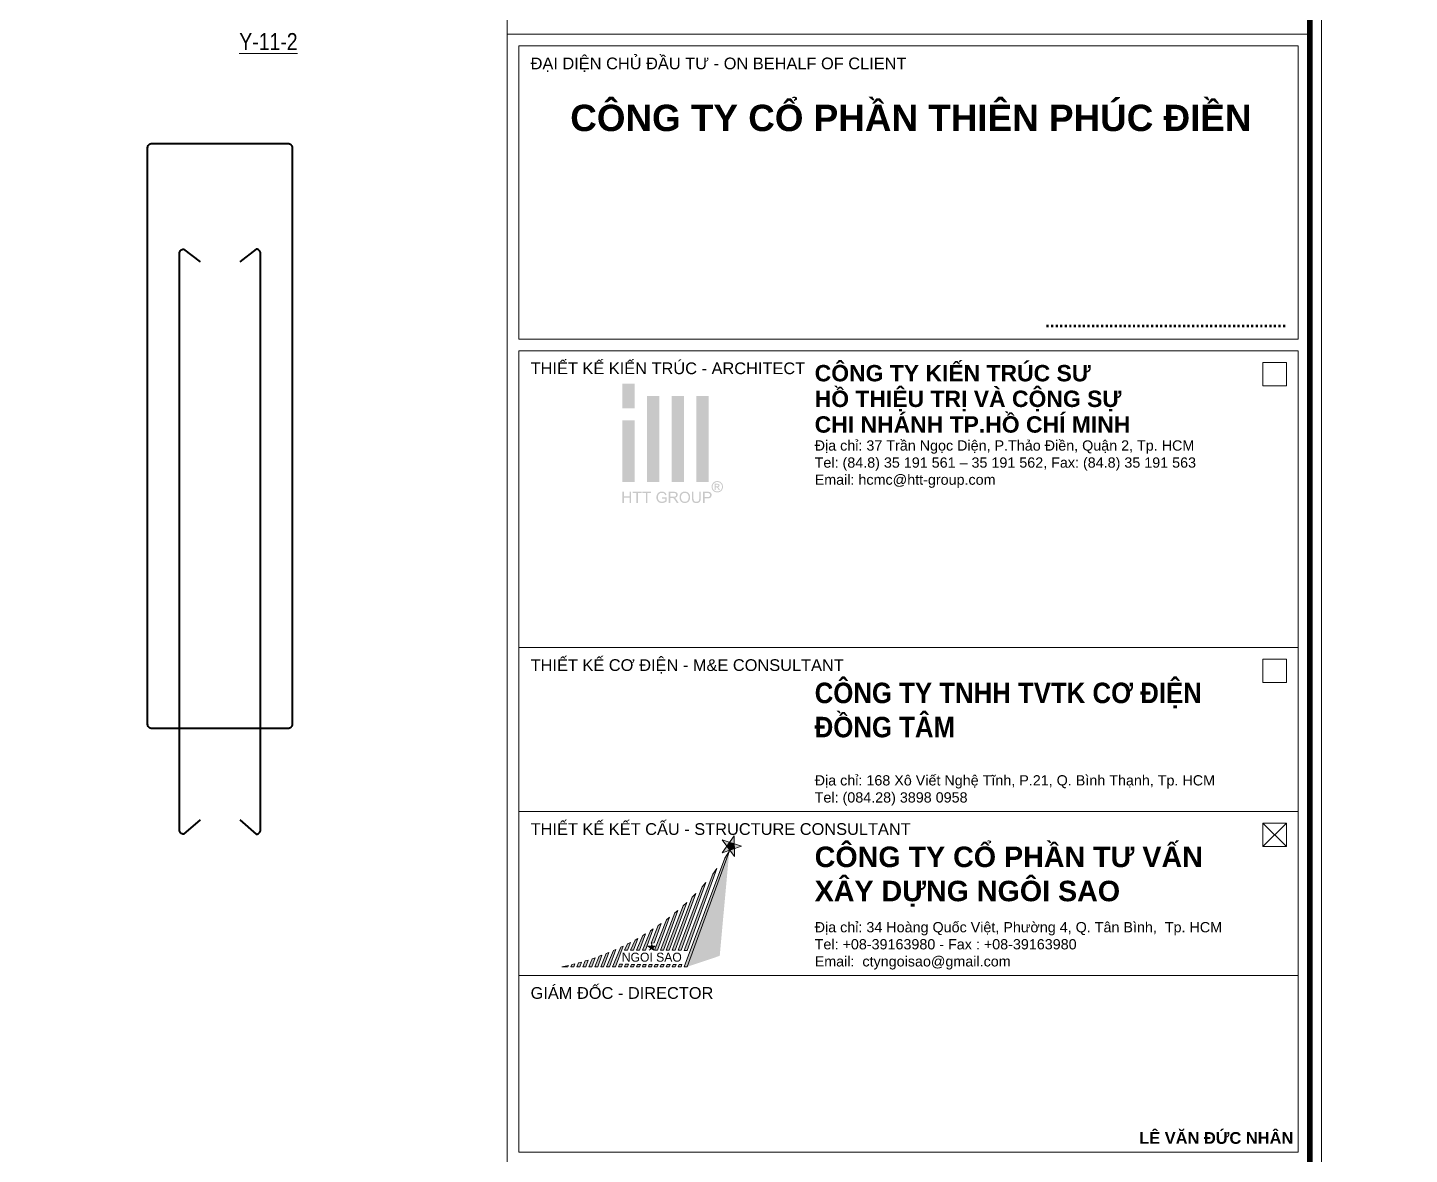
# Model space of a CAD drawing. Header units: millimetres. Extents: x 3014920 to 3563667, y -1638653 to -1356471.
# Drawn here: x 3165103 to 3171218, y -1615076 to -1610087 of the extents above; entities that cross this region are included whole.
import ezdxf
from ezdxf.enums import TextEntityAlignment as Align
from ezdxf.xclip import XClip

# ---------------------------------------------------------------- set-up
doc = ezdxf.new("R2010")
doc.units = ezdxf.units.MM
doc.header["$MEASUREMENT"] = 0
doc.header["$XCLIPFRAME"] = 0
doc.header["$PDMODE"] = 2
doc.linetypes.add('HIDDEN', pattern=[0.375, 0.25, -0.125])
doc.layers.get('0').update_dxf_attribs({"lineweight": 9})
doc.layers.get('Defpoints').update_dxf_attribs({"color": 10, "lineweight": 0})
for name, color, linetype, lineweight in [('CDAI', 21, 'Continuous', 40), ('CTHEP', 50, 'Continuous', 50), ('DBAO', 90, 'Continuous', 13), ('DGIONG', 130, 'Continuous', 13), ('KTH', 154, 'Continuous', 9), ('Net khuat', 8, 'HIDDEN', 13), ('TEXT', 7, 'Continuous', 15)]:
    doc.layers.add(name, color=color, linetype=linetype, lineweight=lineweight)
doc.layers.add('CHG_XX_Khung ten$0$A1 BORDER$0$DGIONG', color=7, linetype='Continuous', lineweight=13, true_color=0x29ffff)
doc.layers.add('CHG_XX_Khung ten$0$A1 BORDER$0$STICK', color=7, linetype='Continuous', lineweight=9, true_color=0xe60000)
doc.styles.add('CHG_XX_Khung ten$0$A1 BORDER$0$ARIAL', font='arial.ttf')
doc.styles.add('CHG_XX_Khung ten$0$A1 BORDER$0$Arial - Bold', font='arialbd.ttf', dxfattribs={"height": 2.5})
doc.styles.add('CHG_XX_Khung ten$0$A1 BORDER$0$Star-AvoBold', font='VAVOB_0.TTF')
doc.styles.add('CHG_XX_Khung ten$0$A1 BORDER$0$Title Block DD$0$ARIAL', font='arial.ttf')
doc.styles.add('CHG_XX_Khung ten$0$A1 BORDER$0$Title Block DD$0$Arial - Bold', font='arialbd.ttf', dxfattribs={"height": 2.5})
doc.styles.add('CHG_XX_Khung ten$0$Arial - Bold', font='arialbd.ttf')
doc.styles.add('CHG_XX_Khung ten$0$title block pccc$0$ARIAL', font='arial.ttf')
doc.styles.add('TTP-HelCon', font='VHELVCN_0.TTF')
doc.dimstyles.new('TTP-25', dxfattribs={"dimscale": 25, "dimtxt": 2.5, "dimasz": 1, "dimexe": 1, "dimexo": 1, "dimgap": 0.09, "dimtad": 0, "dimdec": 4, "dimrnd": 1, "dimzin": 9, "dimdsep": 46, "dimtxsty": 'TTP-HelCon', "dimblk": 'ARCHTICK', "dimcen": 0.09, "dimdle": 1.5, "dimclrd": 256, "dimclre": 256, "dimclrt": 7, "dimadec": 0, "dimazin": 0, "dimtfac": 1, "dimtdec": 4, "dimtmove": 0, "dimatfit": 3, "dimldrblk": 'ARCHTICK', "dimfxl": 1, "dimtvp": 1, "dimtolj": 1, "dimtzin": 0, "dimarcsym": 0})

# ---------------------------------------------------------------- blocks, each defined once
blk = doc.blocks.new('_ArchTick')
at = {"color": 0, "linetype": 'ByBlock', "const_width": 0.15}
blk.add_lwpolyline([(-0.5, -0.5), (0.5, 0.5)], dxfattribs=at)
blk = doc.blocks.new('*D828')
at = {"layer": 'Defpoints', "color": 0, "transparency": 16777216}
for p in [(11550, -550), (14250, -550), (14250, -747.1)]:
    blk.add_point(p, dxfattribs=at)
at = {"layer": 'KTH', "lineweight": -2, "transparency": 16777216}
for p, q in [((11550, -575), (11550, -772.1)), ((14250, -575), (14250, -772.1)), ((11512.5, -747.1), (14287.5, -747.1))]:
    blk.add_line(p, q, dxfattribs=at)
at = {"layer": 'KTH', "lineweight": -2, "transparency": 16777216, "xscale": 25, "yscale": 25, "zscale": 25, "rotation": 180}
blk.add_blockref('_ArchTick', (11550, -747.1), dxfattribs=at)
at = {"layer": 'KTH', "lineweight": -2, "transparency": 16777216, "xscale": 25, "yscale": 25, "zscale": 25}
blk.add_blockref('_ArchTick', (14250, -747.1), dxfattribs=at)
at = {"layer": 'KTH', "color": 7, "transparency": 16777216, "insert": (12900, -677.2), "char_height": 62.5, "attachment_point": 5, "style": 'TTP-HelCon'}
blk.add_mtext('\\A1;4Þ14a300-3', dxfattribs=at)
blk = doc.blocks.new('*D834')
at = {"layer": 'Defpoints', "color": 0, "transparency": 16777216}
for p in [(11550, -2200), (14250, -2200), (11550, -2501)]:
    blk.add_point(p, dxfattribs=at)
at = {"layer": 'KTH', "lineweight": -2, "transparency": 16777216}
for p, q in [((11550, -2225), (11550, -2526)), ((14250, -2225), (14250, -2526)), ((14287.5, -2501), (11512.5, -2501))]:
    blk.add_line(p, q, dxfattribs=at)
at = {"layer": 'KTH', "lineweight": -2, "transparency": 16777216, "xscale": 25, "yscale": 25, "zscale": 25, "rotation": 180}
blk.add_blockref('_ArchTick', (11550, -2501), dxfattribs=at)
at = {"layer": 'KTH', "lineweight": -2, "transparency": 16777216, "xscale": 25, "yscale": 25, "zscale": 25}
blk.add_blockref('_ArchTick', (14250, -2501), dxfattribs=at)
at = {"layer": 'KTH', "color": 7, "transparency": 16777216, "insert": (12900, -2437.2), "char_height": 62.5, "attachment_point": 5, "style": 'TTP-HelCon'}
blk.add_mtext('\\A1;2700', dxfattribs=at)
blk = doc.blocks.new('*D836')
at = {"layer": 'Defpoints', "color": 0, "transparency": 16777216}
for p in [(10450, 574), (10450, 300), (15950, 300)]:
    blk.add_point(p, dxfattribs=at)
at = {"layer": 'KTH', "lineweight": -2, "transparency": 16777216}
for p, q in [((15987.5, 574), (10412.5, 574)), ((10450, 325), (10450, 599)), ((15950, 325), (15950, 599))]:
    blk.add_line(p, q, dxfattribs=at)
at = {"layer": 'KTH', "lineweight": -2, "transparency": 16777216, "xscale": 25, "yscale": 25, "zscale": 25, "rotation": 180}
blk.add_blockref('_ArchTick', (10450, 574), dxfattribs=at)
at = {"layer": 'KTH', "lineweight": -2, "transparency": 16777216, "xscale": 25, "yscale": 25, "zscale": 25}
blk.add_blockref('_ArchTick', (15950, 574), dxfattribs=at)
at = {"layer": 'KTH', "color": 7, "transparency": 16777216, "insert": (13200, 637.8), "char_height": 62.5, "attachment_point": 5, "style": 'TTP-HelCon'}
blk.add_mtext('\\A1;5500', dxfattribs=at)
blk = doc.blocks.new('*D838')
at = {"layer": 'Defpoints', "color": 0, "transparency": 16777216}
for p in [(6700, -2501), (17150, -2501), (17150, -2701)]:
    blk.add_point(p, dxfattribs=at)
at = {"layer": 'KTH', "lineweight": -2, "transparency": 16777216}
for p, q in [((6700, -2526), (6700, -2726)), ((17150, -2526), (17150, -2726)), ((6662.5, -2701), (17187.5, -2701))]:
    blk.add_line(p, q, dxfattribs=at)
at = {"layer": 'KTH', "lineweight": -2, "transparency": 16777216, "xscale": 25, "yscale": 25, "zscale": 25, "rotation": 180}
blk.add_blockref('_ArchTick', (6700, -2701), dxfattribs=at)
at = {"layer": 'KTH', "lineweight": -2, "transparency": 16777216, "xscale": 25, "yscale": 25, "zscale": 25}
blk.add_blockref('_ArchTick', (17150, -2701), dxfattribs=at)
at = {"layer": 'KTH', "color": 7, "transparency": 16777216, "insert": (11925, -2637.2), "char_height": 62.5, "attachment_point": 5, "style": 'TTP-HelCon'}
blk.add_mtext('\\A1;10450', dxfattribs=at)
blk = doc.blocks.new('CHG_XX_Khung ten$0$A1 BORDER$0$HTT-Logo')
at = {"true_color": 0x134fb3}
h = blk.add_hatch(color=154, dxfattribs=at)
h.paths.add_polyline_path([(3, 29.1), (0, 29.1), (0, 23.1), (3, 23.1)])
h.paths.add_polyline_path([(3, 20.1), (0, 20.1), (0, 5.1), (3, 5.1)])
h.paths.add_polyline_path([(9, 26.1), (6, 26.1), (6, 5.1), (9, 5.1)])
h.paths.add_polyline_path([(15, 26.1), (12, 26.1), (12, 5.1), (15, 5.1)])
h.paths.add_polyline_path([(21, 26.1), (18, 26.1), (18, 5.1), (21, 5.1)])
h.paths.add_polyline_path([(2.12, 2.7), (1.76, 2.7), (1.76, 1.59), (0.36, 1.59), (0.36, 2.7), (0, 2.7), (0, 0), (0.36, 0), (0.36, 1.27), (1.76, 1.27), (1.76, 0), (2.12, 0)])
h.paths.add_polyline_path([(4.65, 2.7), (2.51, 2.7), (2.51, 2.38), (3.4, 2.38), (3.4, 0), (3.76, 0), (3.76, 2.38), (4.65, 2.38)])
h.paths.add_polyline_path([(6.95, 2.7), (4.81, 2.7), (4.81, 2.38), (5.7, 2.38), (5.7, 0), (6.06, 0), (6.06, 2.38), (6.95, 2.38)])
h.paths.add_polyline_path([(8.64, 1.36), (8.64, 1.41), (8.66, 1.58), (8.69, 1.75), (8.75, 1.9), (8.81, 2.03), (8.92, 2.17), (9.05, 2.28), (9.2, 2.37), (9.29, 2.39), (9.45, 2.43), (9.65, 2.44), (9.84, 2.42), (10, 2.37), (10.14, 2.29), (10.26, 2.18), (10.34, 2.03), (10.41, 1.86), (10.73, 1.95), (10.68, 2.11), (10.61, 2.26), (10.53, 2.39), (10.45, 2.47), (10.31, 2.57), (10.16, 2.65), (10.13, 2.66), (9.97, 2.71), (9.8, 2.74), (9.63, 2.75), (9.55, 2.74), (9.38, 2.73), (9.21, 2.7), (9.06, 2.65), (8.91, 2.58), (8.88, 2.56), (8.75, 2.47), (8.63, 2.36), (8.53, 2.23), (8.44, 2.07), (8.41, 1.99), (8.35, 1.84), (8.31, 1.68), (8.28, 1.51), (8.27, 1.34), (8.28, 1.26), (8.29, 1.09), (8.32, 0.92), (8.38, 0.77), (8.44, 0.62), (8.46, 0.58), (8.55, 0.44), (8.66, 0.32), (8.79, 0.21), (8.93, 0.12), (9, 0.09), (9.15, 0.03), (9.31, -0.01), (9.48, -0.04), (9.65, -0.05), (9.73, -0.04), (9.9, -0.03), (10.07, 0.01), (10.23, 0.06), (10.34, 0.11), (10.48, 0.18), (10.63, 0.27), (10.77, 0.38), (10.77, 1.38), (9.63, 1.38), (9.63, 1.06), (10.42, 1.06), (10.42, 0.56), (10.39, 0.53), (10.26, 0.45), (10.09, 0.37), (9.96, 0.32), (9.8, 0.29), (9.63, 0.28), (9.62, 0.28), (9.45, 0.29), (9.28, 0.33), (9.12, 0.4), (8.97, 0.49), (8.86, 0.61), (8.77, 0.75), (8.73, 0.85), (8.68, 1), (8.65, 1.17)])
h.paths.add_polyline_path([(13.16, 1.39), (13.28, 1.48), (13.3, 1.51), (13.39, 1.64), (13.44, 1.79), (13.46, 1.96), (13.46, 2.06), (13.42, 2.22), (13.35, 2.37), (13.31, 2.43), (13.19, 2.55), (13.05, 2.63), (13.01, 2.64), (12.87, 2.67), (12.7, 2.69), (12.5, 2.7), (11.3, 2.7), (11.3, 0), (11.66, 0), (11.66, 1.2), (12.07, 1.2), (12.11, 1.2), (12.28, 1.19), (12.44, 1.11), (12.49, 1.07), (12.62, 0.93), (12.67, 0.86), (12.77, 0.73), (12.88, 0.56), (13.23, 0), (13.68, 0), (13.21, 0.73), (13.13, 0.85), (13.03, 0.98), (12.92, 1.09), (12.86, 1.14), (12.7, 1.23), (12.86, 1.26), (13.03, 1.31)])
h.paths.add_polyline_path([(11.66, 1.51), (11.66, 2.4), (12.51, 2.4), (12.67, 2.39), (12.83, 2.35), (12.97, 2.27), (13.06, 2.13), (13.09, 1.96), (13.08, 1.87), (13.02, 1.72), (12.96, 1.64), (12.8, 1.55), (12.62, 1.52), (12.43, 1.51)], flags=16)
h.paths.add_polyline_path([(16.49, 1.43), (16.48, 1.6), (16.44, 1.77), (16.4, 1.92), (16.34, 2.07), (16.33, 2.09), (16.24, 2.23), (16.14, 2.36), (16.02, 2.47), (15.88, 2.57), (15.85, 2.59), (15.7, 2.66), (15.54, 2.71), (15.38, 2.74), (15.2, 2.75), (15.15, 2.75), (14.98, 2.73), (14.82, 2.7), (14.66, 2.64), (14.52, 2.57), (14.39, 2.48), (14.27, 2.37), (14.18, 2.26), (14.1, 2.14), (14.03, 2), (13.98, 1.84), (13.94, 1.68), (13.92, 1.5), (13.91, 1.31), (13.91, 1.29), (13.92, 1.12), (13.95, 0.96), (14, 0.8), (14.07, 0.64), (14.07, 0.62), (14.16, 0.48), (14.26, 0.35), (14.38, 0.23), (14.52, 0.14), (14.56, 0.12), (14.71, 0.04), (14.86, -0.01), (15.03, -0.04), (15.2, -0.05), (15.21, -0.05), (15.38, -0.03), (15.55, 0), (15.7, 0.05), (15.86, 0.12), (15.87, 0.13), (16.01, 0.22), (16.13, 0.33), (16.24, 0.46), (16.33, 0.61), (16.36, 0.69), (16.42, 0.84), (16.46, 1), (16.48, 1.17), (16.49, 1.35)])
h.paths.add_polyline_path([(14.28, 1.45), (14.3, 1.64), (14.34, 1.81), (14.4, 1.95), (14.47, 2.08), (14.57, 2.2), (14.73, 2.32), (14.88, 2.38), (15.04, 2.43), (15.21, 2.44), (15.38, 2.42), (15.54, 2.38), (15.69, 2.31), (15.82, 2.2), (15.93, 2.07), (16.01, 1.93), (16.04, 1.85), (16.09, 1.7), (16.12, 1.53), (16.12, 1.32), (16.11, 1.12), (16.08, 0.95), (16.03, 0.79), (15.96, 0.66), (15.86, 0.54), (15.8, 0.48), (15.67, 0.38), (15.53, 0.32), (15.37, 0.27), (15.2, 0.26), (15.12, 0.26), (14.95, 0.29), (14.8, 0.35), (14.67, 0.43), (14.54, 0.54), (14.45, 0.66), (14.37, 0.8), (14.32, 0.95), (14.29, 1.12), (14.28, 1.31)], flags=16)
h.paths.add_polyline_path([(17.31, 2.7), (16.96, 2.7), (16.96, 1.12), (16.96, 0.93), (16.98, 0.75), (17.02, 0.6), (17.06, 0.46), (17.07, 0.44), (17.15, 0.3), (17.27, 0.18), (17.4, 0.08), (17.51, 0.03), (17.67, -0.01), (17.84, -0.04), (18.02, -0.05), (18.2, -0.04), (18.37, -0.01), (18.52, 0.04), (18.66, 0.1), (18.68, 0.12), (18.81, 0.22), (18.91, 0.35), (18.99, 0.49), (19.02, 0.61), (19.06, 0.76), (19.07, 0.94), (19.08, 1.14), (19.08, 2.7), (18.72, 2.7), (18.72, 1.14), (18.72, 1.06), (18.71, 0.86), (18.68, 0.69), (18.62, 0.55), (18.55, 0.45), (18.49, 0.4), (18.36, 0.33), (18.19, 0.29), (17.99, 0.28), (17.92, 0.28), (17.75, 0.31), (17.6, 0.37), (17.46, 0.48), (17.38, 0.63), (17.34, 0.77), (17.32, 0.94), (17.31, 1.14)])
h.paths.add_polyline_path([(21.42, 1.25), (21.52, 1.34), (21.6, 1.45), (21.67, 1.59), (21.72, 1.75), (21.73, 1.92), (21.73, 1.97), (21.71, 2.13), (21.65, 2.29), (21.56, 2.44), (21.44, 2.55), (21.42, 2.56), (21.27, 2.63), (21.1, 2.67), (21.05, 2.68), (20.89, 2.7), (20.69, 2.7), (19.67, 2.7), (19.67, 0), (20.03, 0), (20.03, 1.1), (20.72, 1.1), (20.76, 1.1), (20.96, 1.11), (21.14, 1.14), (21.29, 1.19)])
h.paths.add_polyline_path([(20.03, 1.42), (20.03, 2.38), (20.72, 2.38), (20.93, 2.37), (21.06, 2.36), (21.16, 2.31), (21.28, 2.2), (21.34, 2.08), (21.37, 1.91), (21.36, 1.82), (21.31, 1.67), (21.22, 1.54), (21.09, 1.47), (20.93, 1.43), (20.73, 1.42)], flags=16)
h.paths.add_polyline_path([(23.87, 2.76), (24.01, 2.85), (24.13, 2.96), (24.24, 3.09), (24.33, 3.24), (24.35, 3.28), (24.42, 3.44), (24.47, 3.6), (24.5, 3.76), (24.51, 3.93), (24.51, 3.98), (24.49, 4.15), (24.46, 4.31), (24.4, 4.47), (24.33, 4.62), (24.29, 4.69), (24.19, 4.82), (24.08, 4.94), (23.95, 5.05), (23.81, 5.14), (23.77, 5.16), (23.61, 5.23), (23.45, 5.28), (23.29, 5.31), (23.12, 5.32), (23.08, 5.31), (22.92, 5.3), (22.76, 5.27), (22.6, 5.21), (22.44, 5.14), (22.38, 5.1), (22.24, 5.01), (22.12, 4.89), (22.01, 4.77), (21.92, 4.62), (21.89, 4.57), (21.82, 4.41), (21.77, 4.25), (21.74, 4.09), (21.73, 3.93), (21.73, 3.87), (21.75, 3.71), (21.79, 3.55), (21.84, 3.39), (21.92, 3.24), (21.95, 3.18), (22.05, 3.04), (22.16, 2.92), (22.29, 2.81), (22.43, 2.72), (22.48, 2.7), (22.64, 2.63), (22.79, 2.58), (22.96, 2.55), (23.12, 2.54), (23.18, 2.54), (23.34, 2.55), (23.5, 2.59), (23.66, 2.65), (23.82, 2.72)])
h.paths.add_polyline_path([(22.55, 2.92), (22.45, 2.98), (22.32, 3.09), (22.21, 3.21), (22.12, 3.35), (22.07, 3.44), (22.01, 3.6), (21.98, 3.76), (21.96, 3.93), (21.97, 4.03), (22, 4.19), (22.05, 4.35), (22.12, 4.51), (22.18, 4.61), (22.29, 4.73), (22.41, 4.85), (22.56, 4.94), (22.64, 4.98), (22.8, 5.04), (22.96, 5.07), (23.12, 5.09), (23.21, 5.08), (23.37, 5.06), (23.53, 5.01), (23.69, 4.94), (23.79, 4.88), (23.92, 4.77), (24.03, 4.65), (24.13, 4.51), (24.17, 4.41), (24.23, 4.25), (24.27, 4.09), (24.28, 3.93), (24.28, 3.83), (24.25, 3.67), (24.2, 3.51), (24.13, 3.35), (24.07, 3.25), (23.96, 3.13), (23.84, 3.01), (23.7, 2.92), (23.61, 2.87), (23.45, 2.81), (23.29, 2.78), (23.12, 2.77), (23.02, 2.77), (22.86, 2.8), (22.7, 2.85)], flags=16)
h.paths.add_polyline_path([(22.51, 3.16), (22.51, 4.65), (23.03, 4.65), (23.23, 4.64), (23.4, 4.62), (23.55, 4.52), (23.6, 4.47), (23.66, 4.31), (23.67, 4.25), (23.64, 4.09), (23.55, 3.96), (23.42, 3.87), (23.24, 3.82), (23.37, 3.75), (23.46, 3.64), (23.57, 3.47), (23.77, 3.16), (23.47, 3.16), (23.34, 3.39), (23.23, 3.58), (23.14, 3.7), (23.09, 3.74), (22.94, 3.79), (22.9, 3.79), (22.76, 3.79), (22.76, 3.16)], flags=0)
h.paths.add_polyline_path([(22.76, 4), (22.76, 4.45), (23.03, 4.45), (23.13, 4.45), (23.27, 4.42), (23.37, 4.35), (23.41, 4.21), (23.33, 4.06), (23.24, 4.02), (23.05, 4)], flags=0)
blk = doc.blocks.new('CHG_XX_Khung ten')
at = {"layer": 'CHG_XX_Khung ten$0$A1 BORDER$0$DGIONG'}
h = blk.add_hatch(color=256, dxfattribs=at)
h.paths.add_polyline_path([(724.94, 283.19), (724.15, 281.97), (717.19, 263.38), (717.7, 263.38)])
h.paths.add_polyline_path([(722.81, 280.17), (722.1, 279.22), (717.21, 266.21), (717.72, 266.21)], flags=17)
h.paths.add_polyline_path([(720.93, 277.8), (720.27, 277.04), (716.19, 266.22), (716.7, 266.22)])
h.paths.add_polyline_path([(719.23, 275.93), (718.6, 275.29), (715.18, 266.22), (715.69, 266.22)])
h.paths.add_polyline_path([(717.65, 274.38), (717.03, 273.81), (714.16, 266.22), (714.67, 266.22)])
h.paths.add_polyline_path([(716.14, 273.03), (715.61, 272.59), (713.15, 266.22), (713.66, 266.22)])
h.paths.add_polyline_path([(714.69, 271.86), (714.17, 271.45), (712.13, 266.23), (712.64, 266.23)])
h.paths.add_polyline_path([(713.29, 270.81), (712.76, 270.43), (711.57, 267.46), (712.07, 267.47)])
h.paths.add_polyline_path([(710.1, 266.23), (710.61, 266.24), (711.93, 269.87), (711.48, 269.56)])
h.paths.add_polyline_path([(710.61, 269.02), (710.13, 268.73), (709.08, 266.24), (709.59, 266.24)])
h.paths.add_polyline_path([(709.31, 268.26), (708.82, 267.97), (708.07, 266.24), (708.58, 266.24)])
h.paths.add_polyline_path([(708.04, 267.56), (707.54, 267.3), (707.05, 266.25), (707.56, 266.25)])
h.paths.add_polyline_path([(716.84, 263.8), (716.33, 263.8), (716.18, 263.38), (716.69, 263.38)])
h.paths.add_polyline_path([(715.67, 263.39), (715.82, 263.8), (715.32, 263.8), (715.16, 263.39)])
h.paths.add_polyline_path([(714.15, 263.39), (714.65, 263.39), (714.8, 263.8), (714.3, 263.8)])
h.paths.add_polyline_path([(713.13, 263.39), (713.64, 263.4), (713.79, 263.81), (713.28, 263.81)])
h.paths.add_polyline_path([(712.77, 263.81), (712.27, 263.81), (712.11, 263.39), (712.62, 263.4)])
h.paths.add_polyline_path([(711.25, 263.81), (711.1, 263.4), (711.61, 263.4), (711.76, 263.81)])
h.paths.add_polyline_path([(710.59, 263.4), (710.74, 263.82), (710.24, 263.82), (710.08, 263.4)])
h.paths.add_polyline_path([(709.73, 263.82), (709.22, 263.82), (709.07, 263.41), (709.57, 263.41)])
h.paths.add_polyline_path([(708.71, 263.82), (708.21, 263.82), (708.05, 263.41), (708.56, 263.41)])
h.paths.add_polyline_path([(707.54, 263.41), (707.69, 263.83), (707.19, 263.83), (707.03, 263.41)])
h.paths.add_polyline_path([(706.68, 263.83), (706.17, 263.83), (706.02, 263.42), (706.53, 263.42)])
h.paths.add_polyline_path([(705, 263.42), (705.51, 263.42), (706.79, 266.93), (706.4, 266.74)])
h.paths.add_polyline_path([(703.97, 263.37), (704.48, 263.37), (705.57, 266.36), (705.14, 266.17)])
h.paths.add_polyline_path([(704.36, 265.84), (703.91, 265.65), (702.96, 263.38), (703.46, 263.38)])
h.paths.add_polyline_path([(703.17, 265.37), (702.69, 265.19), (701.94, 263.38), (702.45, 263.38)])
h.paths.add_polyline_path([(702, 264.94), (701.5, 264.77), (700.92, 263.38), (701.43, 263.38)])
h.paths.add_polyline_path([(700.84, 264.56), (700.33, 264.4), (699.91, 263.39), (700.42, 263.39)])
h.paths.add_polyline_path([(699.7, 264.21), (699.18, 264.06), (698.89, 263.39), (699.4, 263.39)])
h.paths.add_polyline_path([(698.57, 263.9), (698.04, 263.77), (697.87, 263.38), (698.38, 263.39)])
h.paths.add_polyline_path([(697.37, 263.39), (697.45, 263.63), (696.91, 263.51), (696.35, 263.38)])
blk.add_hatch(color=256, dxfattribs=at).paths.add_polyline_path([(724.92, 283.21), (717.68, 263.38), (723.28, 265.27)])
at = {"layer": 'CHG_XX_Khung ten$0$A1 BORDER$0$STICK'}
for points in [[(723.71, 282.88), (725.74, 285.75), (725.8, 282.26), (723.67, 285.06), (727.02, 284.03)], [(725.76, 284.41), (724.96, 284.66), (724.49, 283.98), (724.99, 283.32), (725.77, 283.6)], [(711.25, 266.22), (711.64, 267.39), (712.01, 266.22), (711.02, 266.95), (712.24, 266.93)], [(711.87, 266.67), (711.78, 266.94), (711.49, 266.94), (711.4, 266.67), (711.63, 266.5)]]:
    blk.add_hatch(color=256, dxfattribs=at).paths.add_polyline_path(points)
for p, q in [((687, 577), (687, 17)), ((687, 422.69), (824, 422.69)), ((816, 283.93), (820, 287.93)), ((820, 283.93), (816, 287.93))]:
    blk.add_line(p, q)
for points in [[(15, 579), (826, 579), (826, 15), (15, 15)], [(816, 362.62), (820, 362.62), (820, 366.62), (816, 366.62)], [(816, 311.93), (820, 311.93), (820, 315.93), (816, 315.93)], [(816, 283.93), (820, 283.93), (820, 287.93), (816, 287.93)]]:
    blk.add_lwpolyline(points, close=True)
at = {"color": 4, "linetype": 'Continuous', "const_width": 1}
blk.add_lwpolyline([(17, 577), (824, 577), (824, 17), (17, 17)], close=True, dxfattribs=at)
at = {"linetype": 'Continuous'}
for points in [[(689, 368.62), (822, 368.62), (822, 317.93), (689, 317.93)], [(689, 317.93), (822, 317.93), (822, 289.93), (689, 289.93)], [(689, 289.93), (822, 289.93), (822, 261.93), (689, 261.93)]]:
    blk.add_lwpolyline(points, close=True, dxfattribs=at)
at = {"color": 9, "linetype": 'Continuous'}
blk.add_lwpolyline([(689, 261.93), (822, 261.93), (822, 231.73), (689, 231.73)], close=True, dxfattribs=at)
at = {"layer": 'CHG_XX_Khung ten$0$A1 BORDER$0$DGIONG'}
for points in [[(724.94, 283.19), (717.7, 263.38), (717.19, 263.38), (724.15, 281.97), (724.94, 283.19)], [(722.81, 280.17), (717.72, 266.21), (717.21, 266.21), (722.1, 279.22), (722.81, 280.17)], [(720.93, 277.8), (716.7, 266.22), (716.19, 266.22), (720.27, 277.04), (720.93, 277.8)], [(717.65, 274.38), (714.67, 266.22), (714.16, 266.22), (717.03, 273.81), (717.65, 274.38)], [(719.23, 275.93), (715.69, 266.22), (715.18, 266.22), (718.6, 275.29), (719.23, 275.93)], [(714.69, 271.86), (712.64, 266.23), (712.13, 266.23), (714.17, 271.45), (714.69, 271.86)], [(716.14, 273.03), (713.66, 266.22), (713.15, 266.22), (715.61, 272.59), (716.14, 273.03)], [(710.61, 269.02), (709.59, 266.24), (709.08, 266.24), (710.13, 268.73), (710.61, 269.02)], [(711.93, 269.87), (710.61, 266.24), (710.1, 266.23), (711.48, 269.56), (711.93, 269.87)], [(713.29, 270.81), (712.07, 267.47), (711.57, 267.46), (712.76, 270.43), (713.29, 270.81)], [(706.79, 266.93), (705.51, 263.42), (705, 263.42), (706.4, 266.74), (706.79, 266.93)], [(708.04, 267.56), (707.56, 266.25), (707.05, 266.25), (707.54, 267.3), (708.04, 267.56)], [(709.31, 268.26), (708.58, 266.24), (708.07, 266.24), (708.82, 267.97), (709.31, 268.26)], [(699.7, 264.21), (699.4, 263.39), (698.89, 263.39), (699.18, 264.06), (699.7, 264.21)], [(700.84, 264.56), (700.42, 263.39), (699.91, 263.39), (700.33, 264.4), (700.84, 264.56)], [(702, 264.94), (701.43, 263.38), (700.92, 263.38), (701.5, 264.77), (702, 264.94)], [(703.17, 265.37), (702.45, 263.38), (701.94, 263.38), (702.69, 265.19), (703.17, 265.37)], [(704.36, 265.84), (703.46, 263.38), (702.96, 263.38), (703.91, 265.65), (704.36, 265.84)], [(705.57, 266.36), (704.48, 263.37), (703.97, 263.37), (705.14, 266.17), (705.57, 266.36)], [(697.45, 263.63), (697.37, 263.39), (696.35, 263.38), (696.91, 263.51), (697.45, 263.63)], [(698.57, 263.9), (698.38, 263.39), (697.87, 263.38), (698.04, 263.77), (698.57, 263.9)]]:
    blk.add_lwpolyline(points, dxfattribs=at)
for points in [[(706.53, 263.42), (706.68, 263.83), (706.17, 263.83), (706.02, 263.42)], [(707.54, 263.41), (707.69, 263.83), (707.19, 263.83), (707.03, 263.41)], [(708.56, 263.41), (708.71, 263.82), (708.21, 263.82), (708.05, 263.41)], [(709.57, 263.41), (709.73, 263.82), (709.22, 263.82), (709.07, 263.41)], [(710.59, 263.4), (710.74, 263.82), (710.24, 263.82), (710.08, 263.4)], [(711.61, 263.4), (711.76, 263.81), (711.25, 263.81), (711.1, 263.4)], [(712.62, 263.4), (712.77, 263.81), (712.27, 263.81), (712.11, 263.39)], [(713.64, 263.4), (713.79, 263.81), (713.28, 263.81), (713.13, 263.39)], [(714.65, 263.39), (714.8, 263.8), (714.3, 263.8), (714.15, 263.39)], [(715.67, 263.39), (715.82, 263.8), (715.32, 263.8), (715.16, 263.39)], [(716.69, 263.38), (716.84, 263.8), (716.33, 263.8), (716.18, 263.38)]]:
    blk.add_lwpolyline(points, close=True, dxfattribs=at)
at = {"layer": 'CHG_XX_Khung ten$0$A1 BORDER$0$STICK'}
for p, q in [((723.71, 282.88), (725.74, 285.75)), ((725.74, 285.75), (725.8, 282.26)), ((723.67, 285.06), (727.02, 284.03)), ((725.8, 282.26), (723.67, 285.06)), ((727.02, 284.03), (723.71, 282.88)), ((711.02, 266.95), (712.24, 266.93)), ((712.01, 266.22), (711.02, 266.95)), ((712.24, 266.93), (711.25, 266.22)), ((711.64, 267.39), (712.01, 266.22))]:
    blk.add_line(p, q, dxfattribs=at)
at = {"xscale": 0.7, "yscale": 0.7, "zscale": 0.7}
blk.add_blockref('CHG_XX_Khung ten$0$A1 BORDER$0$HTT-Logo', (706.68, 342.64), dxfattribs=at)
for s, style, p in [('ĐẠI DIỆN CHỦ ĐẦU TƯ - ON BEHALF OF CLIENT ', 'CHG_XX_Khung ten$0$A1 BORDER$0$Title Block DD$0$ARIAL', (691, 417.69)), ('THIẾT KẾ KIẾN TRÚC - ARCHITECT', 'CHG_XX_Khung ten$0$A1 BORDER$0$ARIAL', (691, 365.62)), ('THIẾT KẾ CƠ ĐIỆN - M&E CONSULTANT', 'CHG_XX_Khung ten$0$A1 BORDER$0$ARIAL', (691, 314.93)), ('THIẾT KẾ KẾT CẤU - STRUCTURE CONSULTANT', 'CHG_XX_Khung ten$0$A1 BORDER$0$ARIAL', (691, 286.93)), ('GIÁM ĐỐC - DIRECTOR', 'CHG_XX_Khung ten$0$title block pccc$0$ARIAL', (691, 258.93))]:
    blk.add_text(s, height=2, dxfattribs=dict(style=style)).set_placement(p, align=Align.MIDDLE_LEFT)
for s, height, style, p in [('.....................................................', 2, 'CHG_XX_Khung ten$0$A1 BORDER$0$Title Block DD$0$Arial - Bold', (820, 373.62)), ('LÊ VĂN ĐỨC NHÂN', 2.0073, 'CHG_XX_Khung ten$0$Arial - Bold', (821.19, 234.17))]:
    blk.add_text(s, height=height, dxfattribs=dict(style=style)).set_placement(p, align=Align.MIDDLE_RIGHT)
at = {"ltscale": 10, "insert": (739.49, 366.19), "char_height": 2.8, "width": 76.248, "attachment_point": 1, "line_spacing_factor": 0.938532, "style": 'CHG_XX_Khung ten$0$A1 BORDER$0$Arial - Bold'}
blk.add_mtext('CÔNG TY KIẾN TRÚC SƯ\\PHỒ THIỆU TRỊ VÀ CỘNG SỰ\\PCHI NHÁNH TP.HỒ CHÍ MINH', dxfattribs=at)
at = {"ltscale": 10}
for s, insert, char_height, width, attachment_point, style in [('Địa chỉ: 37 Trần Ngọc Diện, P.Thảo Điền, Quận 2, Tp. HCM\\PTel: (84.8) 35 191 561 – 35 191 562, Fax: (84.8) 35 191 563\\PEmail: hcmc@htt-group.com', (739.49, 345.2), 1.75, 83.001, 7, 'CHG_XX_Khung ten$0$A1 BORDER$0$ARIAL'), ('{\\W0.9;CÔNG TY TNHH TVTK CƠ ĐIỆN \\PĐỒNG TÂM}', (739.49, 311.93), 3.5, 76.248, 1, 'CHG_XX_Khung ten$0$A1 BORDER$0$Arial - Bold'), ('\\pt8.75;Địa chỉ: 168 Xô Viết Nghệ Tĩnh, P.21, Q. Bình Thạnh, Tp. HCM \\P\\ptz;Tel: (084.28) 3898 0958', (739.49, 290.93), 1.75, 83.001, 7, 'CHG_XX_Khung ten$0$A1 BORDER$0$ARIAL'), ('CÔNG TY CỔ PHẦN TƯ VẤN \\PXÂY DỰNG NGÔI SAO', (739.49, 283.93), 3.5, 76.248, 1, 'CHG_XX_Khung ten$0$A1 BORDER$0$Arial - Bold'), ('Địa chỉ: 34 Hoàng Quốc Việt, Phường 4, Q. Tân Bình,  Tp. HCM\\PTel: +08-39163980 - Fax : +08-39163980 \\PEmail:  ctyngoisao@gmail.com', (739.49, 262.93), 1.75, 83.001, 7, 'CHG_XX_Khung ten$0$A1 BORDER$0$ARIAL')]:
    blk.add_mtext(s, dxfattribs=dict(at, insert=insert, char_height=char_height, width=width, attachment_point=attachment_point, style=style))
at = {"layer": 'CHG_XX_Khung ten$0$A1 BORDER$0$STICK', "style": 'CHG_XX_Khung ten$0$A1 BORDER$0$Star-AvoBold', "width": 1}
blk.add_text('NGOI SAO', height=1.547, dxfattribs=at).set_placement((706.57, 264.27))
at = {"ltscale": 10, "insert": (755.91, 410.64), "char_height": 4.5, "width": 121.2929, "attachment_point": 2, "style": 'CHG_XX_Khung ten$0$A1 BORDER$0$Title Block DD$0$Arial - Bold', "bg_fill": 2}
blk.add_mtext('CÔNG TY CỔ PHẦN THIÊN PHÚC ĐIỀN', dxfattribs=at)
at = {"linetype": 'Continuous'}
blk.add_lwpolyline([(689, 420.69), (822, 420.69), (822, 370.62), (689, 370.62)], close=True, dxfattribs=at)
blk = doc.blocks.new('2Y-15')
at = {"layer": 'CTHEP'}
for p, q in [((6725.00001, -30), (39470, -30)), ((39394.99693, -490), (6758.73211, -490)), ((39394.99693, -950), (6760.17004, -950)), ((39394.99693, -1409.99999), (6760.17004, -1410))]:
    blk.add_line(p, q, dxfattribs=at)
at = {"layer": 'CTHEP', "elevation": 0}
for points in [[(15950.0075, -70), (10450.0075, -70)], [(6725.00001, -1870), (39460.00179, -1870), (39460.00179, -1169.52907)]]:
    blk.add_lwpolyline(points, dxfattribs=at)
at = {"layer": 'DBAO', "linetype": 'Continuous'}
blk.add_line((10050, 0), (16950, 0), dxfattribs=at)
at = {"layer": 'DBAO', "linetype": 'Continuous', "elevation": 0, "flags": 128}
blk.add_lwpolyline([(16700, -1900), (7400.00001, -1900)], dxfattribs=at)
at = {"layer": 'Net khuat', "ltscale": 250}
blk.add_line((7400.00001, -550), (16700, -550), dxfattribs=at)
at = {"layer": 'KTH'}
dim = blk.add_linear_dim(base=(10450.0075, 574.00461), p1=(15950.0075, 300), p2=(10450.0075, 300), dimstyle='TTP-25', override={"dimtmove": 1}, dxfattribs=at)
dim.commit()
dim.dimension.update_dxf_attribs({"geometry": '*D836', "text_midpoint": (13200.0075, 637.83794)})
dim = blk.add_linear_dim(base=(14250.0075, -747.13667), p1=(11550.0075, -550), p2=(14250.0075, -550), text='4Þ14a300-3', dimstyle='TTP-25', override={"dimtmove": 1}, dxfattribs=at)
dim.commit()
dim.dimension.update_dxf_attribs({"geometry": '*D828', "text_midpoint": (12900.0075, -677.22)})
for base, p1, p2, picture, middle in [((11550.0075, -2501.04426), (14250.00751, -2200), (11550.0075, -2200), '*D834', (12900.0075, -2437.21093)), ((17150.0075, -2701), (6700.0075, -2501.04426), (17150.0075, -2501.04426), '*D838', (11925.0075, -2637.16667))]:
    dim = blk.add_linear_dim(base=base, p1=p1, p2=p2, angle=180, dimstyle='TTP-25', override={"dimtmove": 1}, dxfattribs=at)
    dim.commit()
    dim.dimension.update_dxf_attribs({"geometry": picture, "text_midpoint": middle})

msp = doc.modelspace()

# ---------------------------------------------------------------- linework, layer by layer
at = {"layer": 'CDAI'}
msp.add_lwpolyline([(3165652.95818, -1610600.66304), (3166255.45818, -1610600.66304, -0.4142135624), (3166274.20818, -1610619.41304), (3166274.20818, -1613171.91305, -0.4142135624), (3166255.45818, -1613190.66305), (3165652.95818, -1613190.66305, -0.4142135624), (3165634.20818, -1613171.91305), (3165634.20818, -1610619.41304, -0.4142135624)], format="xyb", close=True, dxfattribs=at)
for points in [[(3165866.51502, -1613595.40078), (3165793.67247, -1613658.3342, -0.4142135624), (3165774.92247, -1613639.5842), (3165774.92247, -1611087.08419, -0.4142135624), (3165793.67247, -1611068.33419), (3165866.51502, -1611124.73897)], [(3166041.90134, -1613595.40078), (3166114.74389, -1613658.3342, 0.4142135624), (3166133.49389, -1613639.5842), (3166133.49389, -1611087.08419, 0.4142135624), (3166114.74389, -1611068.33419), (3166041.90134, -1611124.73897)]]:
    msp.add_lwpolyline(points, format="xyb", dxfattribs=at)

# ---------------------------------------------------------------- block references
at = {"layer": 'DGIONG', "color": 5}
ref = msp.add_blockref('2Y-15', (3158463.62662, -1611352.0589), dxfattribs=at)
XClip(ref).set_block_clipping_path([(14075.0602639951, -3660.3108062532), (29785.0711005898, 847.8756944209)])

# ---------------------------------------------------------------- texts
at = {"layer": 'TEXT', "style": 'TTP-HelCon'}
msp.add_text('%%UY-11-2', height=75, dxfattribs=at).set_placement((3166168.9596, -1610186.42443), align=Align.CENTER)

# ---------------------------------------------------------------- next in the draw order: block references
at = {"color": 5, "xscale": 25.92478421704392, "yscale": 25.92478421704392, "zscale": 25.92478421704392}
msp.add_blockref('CHG_XX_Khung ten', (3149415.08851, -1621074.38806), dxfattribs=at)

doc.saveas('drawing.dxf')
